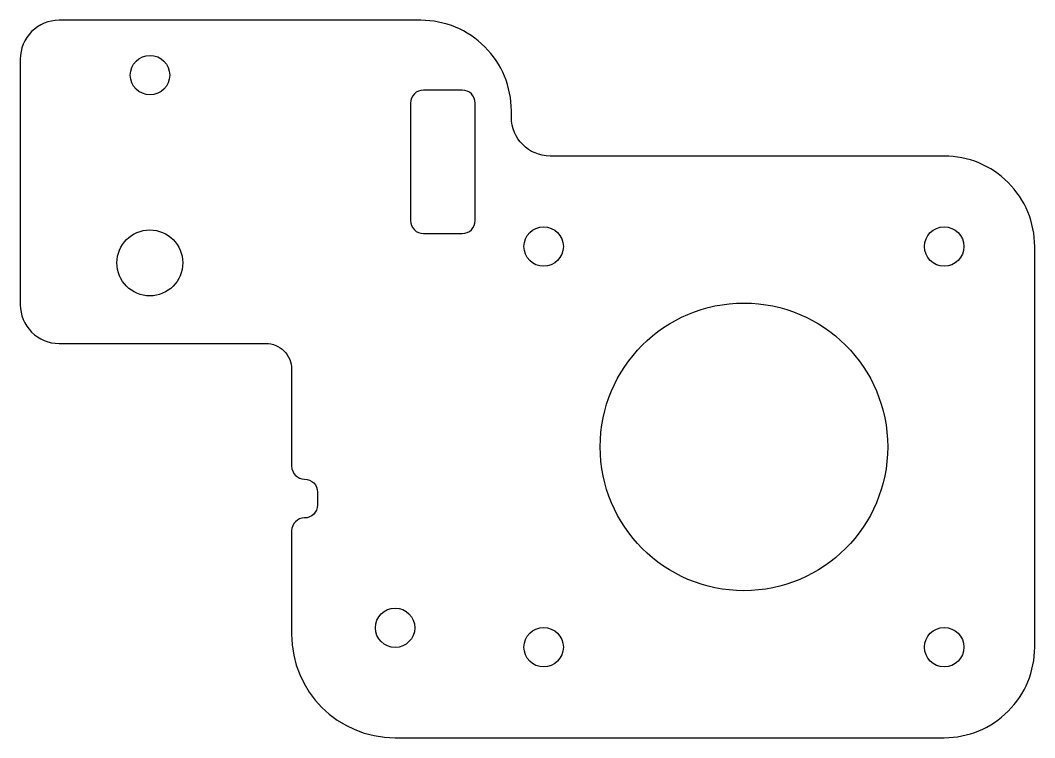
# Model space of a CAD drawing. Header units: millimetres. Extents: x -78 to 0.5, y -38.5 to 17.
import ezdxf

# ---------------------------------------------------------------- set-up
doc = ezdxf.new("R2010")
doc.units = ezdxf.units.MM
doc.layers.get('0').update_dxf_attribs({"linetype": 'CONTINUOUS'})

msp = doc.modelspace()

# ---------------------------------------------------------------- linework, layer by layer
for points in [[(-6.5, 6.508), (-37, 6.508, -0.414212), (-40, 9.508), (-40, 10.008, 0.414214), (-47, 17.008), (-75, 17.008, 0.414214), (-78, 14.008), (-78, -4.992, 0.414214), (-75, -7.992), (-59, -7.992, -0.414214), (-57, -9.992), (-57, -17.492, 0.414211), (-56, -18.492, -0.414216), (-55, -19.492), (-55, -20.492, -0.414213), (-56, -21.492, 0.414212), (-57, -22.492), (-57, -30.492, 0.414211), (-49, -38.492), (-6.5, -38.492, 0.41422), (0.5, -31.492), (0.5, -0.492, 0.414214)], [(-43.8, 0.508, 0.414214), (-42.8, 1.508), (-42.8, 10.608, 0.414214), (-43.8, 11.608), (-46.8, 11.608, 0.414214), (-47.8, 10.608), (-47.8, 1.508, 0.414214), (-46.8, 0.508)]]:
    msp.add_lwpolyline(points, format="xyb", close=True)
for centre, radius in [((-67.962, 12.77), 1.525), ((-67.977, -1.764), 2.55), ((-37.5, -0.492), 1.525), ((-6.5, -0.492), 1.525), ((-22, -15.992), 11.125), ((-49, -29.984), 1.525), ((-37.5, -31.492), 1.525), ((-6.5, -31.492), 1.525)]:
    msp.add_circle(centre, radius)

doc.saveas('drawing.dxf')
